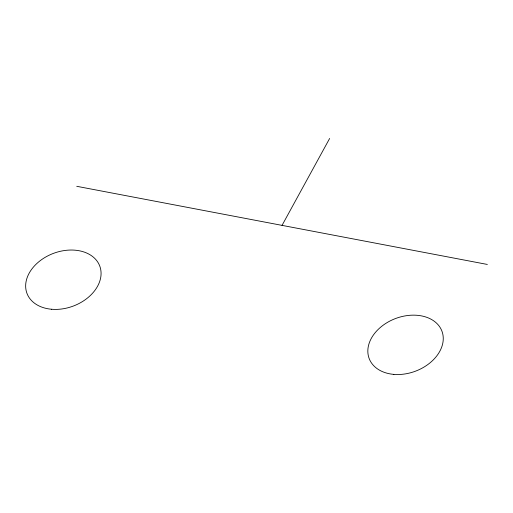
<?xml version="1.0" encoding="UTF-8"?>
<svg xmlns="http://www.w3.org/2000/svg" width="513" height="513" viewBox="0 0 513 513"><rect width="100%" height="100%" fill="white"/><g stroke="black" fill="none" stroke-linecap="round" stroke-linejoin="round"><path stroke-width="0.77" d="M282.041 225.374L329.635 138.465M76.738 186.302L487.35 264.445M51.672 309.256A38.873 28.151 -20.6 0 0 100.259 267.574A38.873 28.151 -20.6 0 0 38.154 262.335A38.873 28.151 -20.6 0 0 51.672 309.256M393.849 374.381A38.879 28.157 -20.6 0 0 442.443 332.693A38.879 28.157 -20.6 0 0 380.332 327.454A38.879 28.157 -20.6 0 0 393.849 374.381"/></g></svg>
